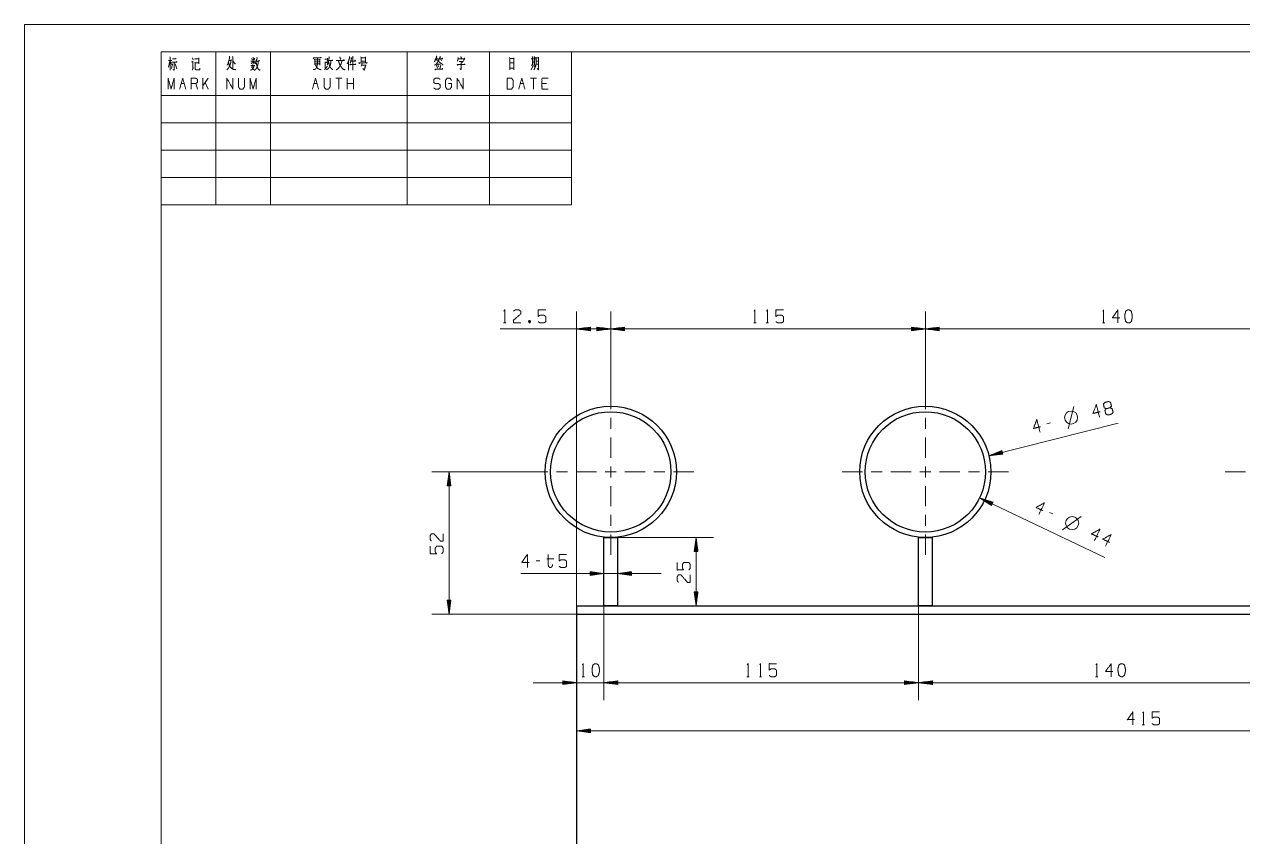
# Model space of a CAD drawing. Header units: millimetres. Extents: x 2210 to 79821, y -19430 to 2344.
# Drawn here: x 12306.7 to 12529.4, y 1641.3 to 1789.8 of the extents above; entities that cross this region are included whole.
import ezdxf

# ---------------------------------------------------------------- set-up
doc = ezdxf.new("R2010")
doc.units = ezdxf.units.MM
doc.layers.add('101', color=7, linetype='Continuous', true_color=0xffffff)

msp = doc.modelspace()

# ---------------------------------------------------------------- linework, layer by layer
msp.add_line((12407.61, 1682.01), (12407.61, 1606.69))
at = {"layer": '101', "color": 133, "linetype": 'Continuous', "lineweight": 18}
for p, q in [((12726.67, 1789.82), (12306.67, 1789.82)), ((12306.67, 1789.82), (12306.67, 1492.82)), ((12331.67, 1784.82), (12406.67, 1784.82)), ((12331.67, 1784.82), (12331.67, 1756.82)), ((12331.67, 1784.82), (12331.67, 1497.82)), ((12721.67, 1784.82), (12331.67, 1784.82)), ((12331.67, 1784.82), (12406.67, 1784.82)), ((12331.67, 1784.82), (12406.67, 1784.82)), ((12341.67, 1784.82), (12341.67, 1756.82)), ((12351.67, 1784.82), (12351.67, 1756.82)), ((12376.67, 1784.82), (12376.67, 1756.82)), ((12391.67, 1784.82), (12391.67, 1756.82)), ((12406.67, 1784.82), (12406.67, 1756.82)), ((12331.67, 1776.82), (12406.67, 1776.82)), ((12331.67, 1771.82), (12406.67, 1771.82)), ((12331.67, 1766.82), (12406.67, 1766.82)), ((12331.67, 1761.82), (12406.67, 1761.82)), ((12331.67, 1756.82), (12406.67, 1756.82))]:
    msp.add_line(p, q, dxfattribs=at)
at = {"layer": '101', "color": 72, "linetype": 'Continuous', "lineweight": 18}
for p, q in [((12337.41, 1783.7), (12337.54, 1783.31)), ((12369.01, 1783.87), (12369.01, 1782.92)), ((12399.9, 1783.95), (12400, 1783.81)), ((12333.24, 1783.12), (12333.02, 1782.01)), ((12333.04, 1783.19), (12333.65, 1783.19)), ((12333.36, 1782.96), (12333.58, 1782.48)), ((12333.78, 1782.61), (12333.55, 1781.74)), ((12334.24, 1782.59), (12334.55, 1781.7)), ((12337.33, 1781.45), (12337.6, 1781.9)), ((12337.81, 1782.9), (12337.9, 1782.79)), ((12344.09, 1783.23), (12344.44, 1783.23)), ((12348.07, 1782.3), (12348.83, 1782.3)), ((12348.36, 1783.02), (12348.1, 1782.61)), ((12348.2, 1783.6), (12348.33, 1783.31)), ((12348.55, 1783), (12348.79, 1782.73)), ((12348.82, 1783.64), (12348.63, 1783.31)), ((12359.77, 1782.59), (12360.65, 1782.59)), ((12359.79, 1783.31), (12360.67, 1783.31)), ((12359.79, 1782.96), (12360.65, 1782.96)), ((12360.68, 1783.45), (12360.68, 1782.38)), ((12361.67, 1782.98), (12361.67, 1781.72)), ((12361.69, 1782.83), (12362.03, 1782.83)), ((12362.07, 1783.64), (12362.04, 1782.71)), ((12365.95, 1783.1), (12365.95, 1781.47)), ((12368.23, 1783.68), (12368.99, 1783.68)), ((12368.23, 1783.1), (12368.99, 1783.1)), ((12368.41, 1782.73), (12368.23, 1782.15)), ((12368.27, 1782.38), (12369.01, 1782.38)), ((12381.98, 1782.34), (12382.16, 1781.84)), ((12382.02, 1782.54), (12382.74, 1782.54)), ((12382.27, 1782.44), (12382.43, 1782.03)), ((12382.8, 1782.38), (12382.59, 1781.72)), ((12382.71, 1783.5), (12382.89, 1783.16)), ((12399.59, 1782.15), (12399.33, 1781.53)), ((12399.53, 1782.77), (12399.93, 1782.77)), ((12399.85, 1782.19), (12399.96, 1781.86)), ((12400.42, 1781.76), (12400.67, 1781.51)), ((12340.27, 1779.97), (12339.3, 1778.6)), ((12339.3, 1778), (12339.3, 1779.97)), ((12364.69, 1779.97), (12363.58, 1779.97)), ((12364.13, 1779.97), (12364.13, 1778)), ((12365.7, 1778), (12365.7, 1779.97)), ((12366.81, 1778), (12366.81, 1779.97)), ((12400.28, 1779.97), (12399.16, 1779.97)), ((12399.72, 1779.97), (12399.72, 1778)), ((12335.34, 1778.99), (12335.89, 1778.99)), ((12338.29, 1778), (12338.01, 1778.99)), ((12340.27, 1778), (12339.71, 1779.18)), ((12359.61, 1778.99), (12360.17, 1778.99)), ((12366.81, 1778.99), (12365.7, 1778.99)), ((12397.32, 1778.99), (12397.88, 1778.99)), ((12402.12, 1778.99), (12401.29, 1778.99)), ((12394.26, 1735.23), (12394.68, 1735.23)), ((12398.93, 1735.68), (12399.09, 1735.26)), ((12439.99, 1735.23), (12440.41, 1735.23)), ((12442.27, 1735.23), (12442.69, 1735.23)), ((12503.74, 1735.23), (12504.16, 1735.23)), ((12497.44, 1715.9), (12498.48, 1719.93)), ((12494.24, 1716.98), (12493.58, 1716.82)), ((12494.69, 1700.32), (12494.08, 1700.6)), ((12496.46, 1697.44), (12499.84, 1699.87)), ((12400.89, 1691.72), (12400.22, 1691.72)), ((12402.16, 1692.09), (12403.48, 1692.09)), ((12408.63, 1670.56), (12409.05, 1670.56)), ((12438.74, 1670.56), (12439.16, 1670.56)), ((12441.02, 1670.56), (12441.44, 1670.56)), ((12502.49, 1670.56), (12502.91, 1670.56)), ((12511.02, 1661.76), (12511.44, 1661.76))]:
    msp.add_line(p, q, dxfattribs=at)
at = {"layer": '101', "color": 22, "linetype": 'Continuous', "lineweight": 18}
for p, q in [((12407.61, 1683.51), (12407.61, 1737.31)), ((12413.86, 1723.18), (12413.86, 1737.31)), ((12413.86, 1723.18), (12413.86, 1737.31)), ((12471.36, 1723.18), (12471.36, 1737.31)), ((12471.36, 1723.18), (12471.36, 1737.31)), ((12413.86, 1734.14), (12393.62, 1734.14)), ((12410.15, 1734.47), (12407.61, 1734.14)), ((12407.61, 1734.14), (12410.15, 1733.8)), ((12410.15, 1734.16), (12407.8, 1734.16)), ((12410.15, 1734.11), (12407.8, 1734.11)), ((12410.15, 1734.22), (12408.19, 1734.22)), ((12410.15, 1734.06), (12408.19, 1734.06)), ((12410.15, 1734.27), (12408.57, 1734.27)), ((12410.15, 1734.01), (12408.57, 1734.01)), ((12410.15, 1734.32), (12408.96, 1734.32)), ((12410.15, 1733.96), (12408.96, 1733.96)), ((12410.15, 1734.37), (12409.34, 1734.37)), ((12410.15, 1733.91), (12409.34, 1733.91)), ((12410.15, 1734.42), (12409.73, 1734.42)), ((12410.15, 1733.86), (12409.73, 1733.86)), ((12410.15, 1734.47), (12410.12, 1734.47)), ((12410.15, 1734.47), (12410.12, 1734.47)), ((12410.15, 1733.81), (12410.12, 1733.81)), ((12410.15, 1733.81), (12410.12, 1733.81)), ((12410.15, 1733.8), (12410.15, 1734.47)), ((12411.32, 1734.47), (12411.35, 1734.47)), ((12411.32, 1734.47), (12411.35, 1734.47)), ((12411.32, 1734.47), (12411.32, 1733.8)), ((12413.86, 1734.14), (12411.32, 1734.47)), ((12411.32, 1734.42), (12411.74, 1734.42)), ((12411.32, 1734.37), (12412.12, 1734.37)), ((12411.32, 1734.32), (12412.51, 1734.32)), ((12411.32, 1734.27), (12412.89, 1734.27)), ((12411.32, 1734.22), (12413.28, 1734.22)), ((12411.32, 1734.16), (12413.67, 1734.16)), ((12411.32, 1733.8), (12413.86, 1734.14)), ((12411.32, 1734.11), (12413.67, 1734.11)), ((12411.32, 1734.06), (12413.28, 1734.06)), ((12411.32, 1734.01), (12412.89, 1734.01)), ((12411.32, 1733.96), (12412.51, 1733.96)), ((12411.32, 1733.91), (12412.12, 1733.91)), ((12411.32, 1733.86), (12411.74, 1733.86)), ((12411.32, 1733.81), (12411.35, 1733.81)), ((12411.32, 1733.81), (12411.35, 1733.81)), ((12416.4, 1734.47), (12413.86, 1734.14)), ((12413.86, 1734.14), (12471.36, 1734.14)), ((12413.86, 1734.14), (12416.4, 1733.8)), ((12416.4, 1734.16), (12414.05, 1734.16)), ((12416.4, 1734.11), (12414.05, 1734.11)), ((12416.4, 1734.22), (12414.44, 1734.22)), ((12416.4, 1734.06), (12414.44, 1734.06)), ((12416.4, 1734.27), (12414.82, 1734.27)), ((12416.4, 1734.01), (12414.82, 1734.01)), ((12416.4, 1734.32), (12415.21, 1734.32)), ((12416.4, 1733.96), (12415.21, 1733.96)), ((12416.4, 1734.37), (12415.59, 1734.37)), ((12416.4, 1733.91), (12415.59, 1733.91)), ((12416.4, 1734.42), (12415.98, 1734.42)), ((12416.4, 1733.86), (12415.98, 1733.86)), ((12416.4, 1734.47), (12416.37, 1734.47)), ((12416.4, 1734.47), (12416.37, 1734.47)), ((12416.4, 1733.81), (12416.37, 1733.81)), ((12416.4, 1733.81), (12416.37, 1733.81)), ((12416.4, 1733.8), (12416.4, 1734.47)), ((12468.82, 1734.47), (12468.85, 1734.47)), ((12468.82, 1734.47), (12468.85, 1734.47)), ((12468.82, 1734.47), (12468.82, 1733.8)), ((12471.36, 1734.14), (12468.82, 1734.47)), ((12468.82, 1734.42), (12469.24, 1734.42)), ((12468.82, 1734.37), (12469.62, 1734.37)), ((12468.82, 1734.32), (12470.01, 1734.32)), ((12468.82, 1734.27), (12470.39, 1734.27)), ((12468.82, 1734.22), (12470.78, 1734.22)), ((12468.82, 1734.16), (12471.17, 1734.16)), ((12468.82, 1733.8), (12471.36, 1734.14)), ((12468.82, 1734.11), (12471.17, 1734.11)), ((12468.82, 1734.06), (12470.78, 1734.06)), ((12468.82, 1734.01), (12470.39, 1734.01)), ((12468.82, 1733.96), (12470.01, 1733.96)), ((12468.82, 1733.91), (12469.62, 1733.91)), ((12468.82, 1733.86), (12469.24, 1733.86)), ((12468.82, 1733.81), (12468.85, 1733.81)), ((12468.82, 1733.81), (12468.85, 1733.81)), ((12473.9, 1734.47), (12471.36, 1734.14)), ((12471.36, 1734.14), (12473.9, 1733.8)), ((12471.36, 1734.14), (12541.36, 1734.14)), ((12473.9, 1734.16), (12471.55, 1734.16)), ((12473.9, 1734.11), (12471.55, 1734.11)), ((12473.9, 1734.22), (12471.94, 1734.22)), ((12473.9, 1734.06), (12471.94, 1734.06)), ((12473.9, 1734.27), (12472.32, 1734.27)), ((12473.9, 1734.01), (12472.32, 1734.01)), ((12473.9, 1734.32), (12472.71, 1734.32)), ((12473.9, 1733.96), (12472.71, 1733.96)), ((12473.9, 1734.37), (12473.09, 1734.37)), ((12473.9, 1733.91), (12473.09, 1733.91)), ((12473.9, 1734.42), (12473.48, 1734.42)), ((12473.9, 1733.86), (12473.48, 1733.86)), ((12473.9, 1734.47), (12473.87, 1734.47)), ((12473.9, 1734.47), (12473.87, 1734.47)), ((12473.9, 1733.81), (12473.87, 1733.81)), ((12473.9, 1733.81), (12473.87, 1733.81)), ((12473.9, 1733.8), (12473.9, 1734.47)), ((12482.99, 1710.95), (12506.62, 1716.93)), ((12485.37, 1711.9), (12482.99, 1710.95)), ((12482.99, 1710.95), (12485.54, 1711.25)), ((12485.45, 1711.6), (12483.17, 1711.02)), ((12485.46, 1711.55), (12483.18, 1710.97)), ((12485.44, 1711.65), (12483.53, 1711.17)), ((12485.47, 1711.5), (12483.57, 1711.02)), ((12485.42, 1711.7), (12483.9, 1711.31)), ((12485.49, 1711.45), (12483.96, 1711.06)), ((12485.41, 1711.75), (12484.26, 1711.46)), ((12485.5, 1711.4), (12484.34, 1711.11)), ((12485.4, 1711.8), (12484.62, 1711.6)), ((12485.51, 1711.35), (12484.73, 1711.16)), ((12485.39, 1711.85), (12484.98, 1711.74)), ((12485.52, 1711.3), (12485.12, 1711.2)), ((12485.37, 1711.89), (12485.34, 1711.89)), ((12485.37, 1711.89), (12485.34, 1711.89)), ((12485.54, 1711.25), (12485.37, 1711.9)), ((12485.54, 1711.25), (12485.5, 1711.25)), ((12485.54, 1711.25), (12485.5, 1711.25)), ((12398.68, 1708.01), (12381.13, 1708.01)), ((12384.3, 1708.01), (12383.97, 1705.47)), ((12384.3, 1682.01), (12384.3, 1708.01)), ((12384.64, 1705.47), (12384.3, 1708.01)), ((12384.02, 1705.47), (12384.02, 1705.88)), ((12384.07, 1705.47), (12384.07, 1706.27)), ((12384.12, 1705.47), (12384.12, 1706.66)), ((12384.18, 1705.47), (12384.18, 1707.04)), ((12384.23, 1705.47), (12384.23, 1707.43)), ((12384.28, 1705.47), (12384.28, 1707.81)), ((12384.33, 1705.47), (12384.33, 1707.81)), ((12384.38, 1705.47), (12384.38, 1707.43)), ((12384.43, 1705.47), (12384.43, 1707.04)), ((12384.48, 1705.47), (12384.48, 1706.66)), ((12384.53, 1705.47), (12384.53, 1706.27)), ((12384.58, 1705.47), (12384.58, 1705.88)), ((12383.97, 1705.47), (12383.97, 1705.5)), ((12383.97, 1705.47), (12383.97, 1705.5)), ((12383.97, 1705.47), (12384.64, 1705.47)), ((12384.63, 1705.47), (12384.63, 1705.5)), ((12384.63, 1705.47), (12384.63, 1705.5)), ((12483.73, 1702.49), (12481.29, 1703.28)), ((12481.29, 1703.28), (12483.44, 1701.88)), ((12481.29, 1703.28), (12504.19, 1692.37)), ((12483.57, 1702.16), (12481.45, 1703.17)), ((12483.59, 1702.21), (12481.47, 1703.22)), ((12483.55, 1702.12), (12481.78, 1702.96)), ((12483.62, 1702.25), (12481.84, 1703.1)), ((12483.53, 1702.07), (12482.11, 1702.75)), ((12483.64, 1702.3), (12482.22, 1702.98)), ((12483.51, 1702.02), (12482.43, 1702.54)), ((12483.66, 1702.35), (12482.59, 1702.86)), ((12483.48, 1701.98), (12482.76, 1702.32)), ((12483.68, 1702.39), (12482.96, 1702.74)), ((12483.46, 1701.93), (12483.09, 1702.11)), ((12483.7, 1702.44), (12483.33, 1702.62)), ((12483.44, 1701.89), (12483.41, 1701.9)), ((12483.44, 1701.89), (12483.41, 1701.9)), ((12483.44, 1701.88), (12483.73, 1702.49)), ((12483.72, 1702.48), (12483.7, 1702.5)), ((12483.72, 1702.48), (12483.7, 1702.5)), ((12415.11, 1696.01), (12432.64, 1696.01)), ((12429.47, 1696.01), (12429.13, 1693.47)), ((12429.29, 1693.47), (12429.29, 1694.66)), ((12429.34, 1693.47), (12429.34, 1695.04)), ((12429.39, 1693.47), (12429.39, 1695.43)), ((12429.44, 1693.47), (12429.44, 1695.81)), ((12429.8, 1693.47), (12429.47, 1696.01)), ((12429.47, 1696.01), (12429.47, 1683.51)), ((12429.49, 1693.47), (12429.49, 1695.81)), ((12429.54, 1693.47), (12429.54, 1695.43)), ((12429.59, 1693.47), (12429.59, 1695.04)), ((12429.64, 1693.47), (12429.64, 1694.66)), ((12429.13, 1693.47), (12429.8, 1693.47)), ((12429.14, 1693.47), (12429.14, 1693.5)), ((12429.14, 1693.47), (12429.14, 1693.5)), ((12429.19, 1693.47), (12429.19, 1693.88)), ((12429.24, 1693.47), (12429.24, 1694.27)), ((12429.7, 1693.47), (12429.7, 1694.27)), ((12429.75, 1693.47), (12429.75, 1693.88)), ((12429.8, 1693.47), (12429.8, 1693.5)), ((12429.8, 1693.47), (12429.8, 1693.5)), ((12423.05, 1689.43), (12397.43, 1689.43)), ((12410.07, 1689.76), (12410.1, 1689.76)), ((12410.07, 1689.76), (12410.1, 1689.76)), ((12410.07, 1689.76), (12410.07, 1689.09)), ((12412.61, 1689.43), (12410.07, 1689.76)), ((12410.07, 1689.71), (12410.49, 1689.71)), ((12410.07, 1689.66), (12410.87, 1689.66)), ((12410.07, 1689.61), (12411.26, 1689.61)), ((12410.07, 1689.55), (12411.64, 1689.55)), ((12410.07, 1689.5), (12412.03, 1689.5)), ((12410.07, 1689.45), (12412.42, 1689.45)), ((12410.07, 1689.09), (12412.61, 1689.43)), ((12410.07, 1689.4), (12412.42, 1689.4)), ((12410.07, 1689.35), (12412.03, 1689.35)), ((12410.07, 1689.3), (12411.64, 1689.3)), ((12410.07, 1689.25), (12411.26, 1689.25)), ((12410.07, 1689.2), (12410.87, 1689.2)), ((12410.07, 1689.15), (12410.49, 1689.15)), ((12410.07, 1689.1), (12410.1, 1689.1)), ((12410.07, 1689.1), (12410.1, 1689.1)), ((12417.65, 1689.76), (12415.11, 1689.43)), ((12415.11, 1689.43), (12417.65, 1689.09)), ((12417.65, 1689.45), (12415.3, 1689.45)), ((12417.65, 1689.4), (12415.3, 1689.4)), ((12417.65, 1689.5), (12415.69, 1689.5)), ((12417.65, 1689.35), (12415.69, 1689.35)), ((12417.65, 1689.55), (12416.07, 1689.55)), ((12417.65, 1689.3), (12416.07, 1689.3)), ((12417.65, 1689.61), (12416.46, 1689.61)), ((12417.65, 1689.25), (12416.46, 1689.25)), ((12417.65, 1689.66), (12416.84, 1689.66)), ((12417.65, 1689.2), (12416.84, 1689.2)), ((12417.65, 1689.71), (12417.23, 1689.71)), ((12417.65, 1689.15), (12417.23, 1689.15)), ((12417.65, 1689.76), (12417.62, 1689.76)), ((12417.65, 1689.76), (12417.62, 1689.76)), ((12417.65, 1689.1), (12417.62, 1689.1)), ((12417.65, 1689.1), (12417.62, 1689.1)), ((12417.65, 1689.09), (12417.65, 1689.76)), ((12429.8, 1686.05), (12429.13, 1686.05)), ((12429.13, 1686.05), (12429.47, 1683.51)), ((12429.14, 1686.05), (12429.14, 1686.02)), ((12429.14, 1686.05), (12429.14, 1686.02)), ((12429.19, 1686.05), (12429.19, 1685.63)), ((12429.24, 1686.05), (12429.24, 1685.24)), ((12429.29, 1686.05), (12429.29, 1684.86)), ((12429.34, 1686.05), (12429.34, 1684.47)), ((12429.39, 1686.05), (12429.39, 1684.09)), ((12429.44, 1686.05), (12429.44, 1683.7)), ((12429.47, 1683.51), (12429.8, 1686.05)), ((12429.49, 1686.05), (12429.49, 1683.7)), ((12429.54, 1686.05), (12429.54, 1684.09)), ((12429.59, 1686.05), (12429.59, 1684.47)), ((12429.64, 1686.05), (12429.64, 1684.86)), ((12429.7, 1686.05), (12429.7, 1685.24)), ((12429.75, 1686.05), (12429.75, 1685.63)), ((12429.8, 1686.05), (12429.8, 1686.02)), ((12429.8, 1686.05), (12429.8, 1686.02)), ((12383.97, 1684.55), (12384.3, 1682.01)), ((12384.64, 1684.55), (12383.97, 1684.55)), ((12383.97, 1684.55), (12383.97, 1684.52)), ((12383.97, 1684.55), (12383.97, 1684.52)), ((12384.02, 1684.55), (12384.02, 1684.13)), ((12384.07, 1684.55), (12384.07, 1683.74)), ((12384.12, 1684.55), (12384.12, 1683.36)), ((12384.18, 1684.55), (12384.18, 1682.97)), ((12384.23, 1684.55), (12384.23, 1682.59)), ((12384.28, 1684.55), (12384.28, 1682.2)), ((12384.3, 1682.01), (12384.64, 1684.55)), ((12384.33, 1684.55), (12384.33, 1682.2)), ((12384.38, 1684.55), (12384.38, 1682.59)), ((12384.43, 1684.55), (12384.43, 1682.97)), ((12384.48, 1684.55), (12384.48, 1683.36)), ((12384.53, 1684.55), (12384.53, 1683.74)), ((12384.58, 1684.55), (12384.58, 1684.13)), ((12384.63, 1684.55), (12384.63, 1684.52)), ((12384.63, 1684.55), (12384.63, 1684.52)), ((12412.61, 1683.51), (12412.61, 1666.29)), ((12412.61, 1683.51), (12412.61, 1666.29)), ((12415.11, 1683.51), (12432.64, 1683.51)), ((12470.11, 1683.51), (12470.11, 1666.29)), ((12470.11, 1683.51), (12470.11, 1666.29)), ((12407.61, 1682.01), (12381.13, 1682.01)), ((12407.61, 1682.01), (12407.61, 1666.29)), ((12407.61, 1682.01), (12407.61, 1657.49)), ((12399.67, 1669.47), (12420.55, 1669.47)), ((12405.07, 1669.8), (12405.1, 1669.8)), ((12405.07, 1669.8), (12405.07, 1669.13)), ((12407.61, 1669.47), (12405.07, 1669.8)), ((12405.07, 1669.8), (12405.1, 1669.8)), ((12405.07, 1669.75), (12405.49, 1669.75)), ((12405.07, 1669.7), (12405.87, 1669.7)), ((12405.07, 1669.65), (12406.26, 1669.65)), ((12405.07, 1669.6), (12406.64, 1669.6)), ((12405.07, 1669.54), (12407.03, 1669.54)), ((12405.07, 1669.49), (12407.42, 1669.49)), ((12405.07, 1669.13), (12407.61, 1669.47)), ((12405.07, 1669.44), (12407.42, 1669.44)), ((12405.07, 1669.39), (12407.03, 1669.39)), ((12405.07, 1669.34), (12406.64, 1669.34)), ((12405.07, 1669.29), (12406.26, 1669.29)), ((12405.07, 1669.24), (12405.87, 1669.24)), ((12405.07, 1669.19), (12405.49, 1669.19)), ((12405.07, 1669.14), (12405.1, 1669.14)), ((12405.07, 1669.14), (12405.1, 1669.14)), ((12415.15, 1669.8), (12412.61, 1669.47)), ((12415.15, 1669.8), (12412.61, 1669.47)), ((12412.61, 1669.47), (12415.15, 1669.13)), ((12470.11, 1669.47), (12412.61, 1669.47)), ((12412.61, 1669.47), (12415.15, 1669.13)), ((12415.15, 1669.49), (12412.8, 1669.49)), ((12415.15, 1669.49), (12412.8, 1669.49)), ((12415.15, 1669.44), (12412.8, 1669.44)), ((12415.15, 1669.44), (12412.8, 1669.44)), ((12415.15, 1669.54), (12413.19, 1669.54)), ((12415.15, 1669.54), (12413.19, 1669.54)), ((12415.15, 1669.39), (12413.19, 1669.39)), ((12415.15, 1669.39), (12413.19, 1669.39)), ((12415.15, 1669.6), (12413.57, 1669.6)), ((12415.15, 1669.6), (12413.57, 1669.6)), ((12415.15, 1669.34), (12413.57, 1669.34)), ((12415.15, 1669.34), (12413.57, 1669.34)), ((12415.15, 1669.65), (12413.96, 1669.65)), ((12415.15, 1669.65), (12413.96, 1669.65)), ((12415.15, 1669.29), (12413.96, 1669.29)), ((12415.15, 1669.29), (12413.96, 1669.29)), ((12415.15, 1669.7), (12414.34, 1669.7)), ((12415.15, 1669.7), (12414.34, 1669.7)), ((12415.15, 1669.24), (12414.34, 1669.24)), ((12415.15, 1669.24), (12414.34, 1669.24)), ((12415.15, 1669.75), (12414.73, 1669.75)), ((12415.15, 1669.75), (12414.73, 1669.75)), ((12415.15, 1669.19), (12414.73, 1669.19)), ((12415.15, 1669.19), (12414.73, 1669.19)), ((12415.15, 1669.8), (12415.12, 1669.8)), ((12415.15, 1669.8), (12415.12, 1669.8)), ((12415.15, 1669.8), (12415.12, 1669.8)), ((12415.15, 1669.8), (12415.12, 1669.8)), ((12415.15, 1669.14), (12415.12, 1669.14)), ((12415.15, 1669.14), (12415.12, 1669.14)), ((12415.15, 1669.14), (12415.12, 1669.14)), ((12415.15, 1669.14), (12415.12, 1669.14)), ((12415.15, 1669.13), (12415.15, 1669.8)), ((12415.15, 1669.13), (12415.15, 1669.8)), ((12467.57, 1669.8), (12467.6, 1669.8)), ((12467.57, 1669.8), (12467.6, 1669.8)), ((12467.57, 1669.8), (12467.57, 1669.13)), ((12470.11, 1669.47), (12467.57, 1669.8)), ((12467.57, 1669.75), (12467.99, 1669.75)), ((12467.57, 1669.7), (12468.37, 1669.7)), ((12467.57, 1669.65), (12468.76, 1669.65)), ((12467.57, 1669.6), (12469.14, 1669.6)), ((12467.57, 1669.54), (12469.53, 1669.54)), ((12467.57, 1669.49), (12469.92, 1669.49)), ((12467.57, 1669.13), (12470.11, 1669.47)), ((12467.57, 1669.44), (12469.92, 1669.44)), ((12467.57, 1669.39), (12469.53, 1669.39)), ((12467.57, 1669.34), (12469.14, 1669.34)), ((12467.57, 1669.29), (12468.76, 1669.29)), ((12467.57, 1669.24), (12468.37, 1669.24)), ((12467.57, 1669.19), (12467.99, 1669.19)), ((12467.57, 1669.14), (12467.6, 1669.14)), ((12467.57, 1669.14), (12467.6, 1669.14)), ((12472.65, 1669.8), (12470.11, 1669.47)), ((12470.11, 1669.47), (12472.65, 1669.13)), ((12540.11, 1669.47), (12470.11, 1669.47)), ((12472.65, 1669.49), (12470.3, 1669.49)), ((12472.65, 1669.44), (12470.3, 1669.44)), ((12472.65, 1669.54), (12470.69, 1669.54)), ((12472.65, 1669.39), (12470.69, 1669.39)), ((12472.65, 1669.6), (12471.07, 1669.6)), ((12472.65, 1669.34), (12471.07, 1669.34)), ((12472.65, 1669.65), (12471.46, 1669.65)), ((12472.65, 1669.29), (12471.46, 1669.29)), ((12472.65, 1669.7), (12471.84, 1669.7)), ((12472.65, 1669.24), (12471.84, 1669.24)), ((12472.65, 1669.75), (12472.23, 1669.75)), ((12472.65, 1669.19), (12472.23, 1669.19)), ((12472.65, 1669.8), (12472.62, 1669.8)), ((12472.65, 1669.8), (12472.62, 1669.8)), ((12472.65, 1669.14), (12472.62, 1669.14)), ((12472.65, 1669.14), (12472.62, 1669.14)), ((12472.65, 1669.13), (12472.65, 1669.8)), ((12410.15, 1661), (12407.61, 1660.67)), ((12407.61, 1660.67), (12410.15, 1660.33)), ((12407.61, 1660.67), (12615.11, 1660.67)), ((12410.15, 1660.69), (12407.8, 1660.69)), ((12410.15, 1660.64), (12407.8, 1660.64)), ((12410.15, 1660.74), (12408.19, 1660.74)), ((12410.15, 1660.59), (12408.19, 1660.59)), ((12410.15, 1660.79), (12408.57, 1660.79)), ((12410.15, 1660.54), (12408.57, 1660.54)), ((12410.15, 1660.84), (12408.96, 1660.84)), ((12410.15, 1660.49), (12408.96, 1660.49)), ((12410.15, 1660.9), (12409.34, 1660.9)), ((12410.15, 1660.44), (12409.34, 1660.44)), ((12410.15, 1660.95), (12409.73, 1660.95)), ((12410.15, 1660.39), (12409.73, 1660.39)), ((12410.15, 1661), (12410.12, 1661)), ((12410.15, 1661), (12410.12, 1661)), ((12410.15, 1660.34), (12410.12, 1660.34)), ((12410.15, 1660.34), (12410.12, 1660.34)), ((12410.15, 1660.33), (12410.15, 1661))]:
    msp.add_line(p, q, dxfattribs=at)
at = {"layer": '101', "color": 151, "linetype": 'Continuous', "lineweight": 18}
for p, q in [((12413.86, 1719.48), (12413.86, 1723.18)), ((12471.36, 1719.48), (12471.36, 1723.18)), ((12413.86, 1715.89), (12413.86, 1717.89)), ((12471.36, 1715.89), (12471.36, 1717.89)), ((12413.86, 1710.6), (12413.86, 1714.3)), ((12471.36, 1710.6), (12471.36, 1714.3)), ((12402.38, 1708.01), (12398.68, 1708.01)), ((12405.98, 1708.01), (12403.97, 1708.01)), ((12411.27, 1708.01), (12407.57, 1708.01)), ((12412.86, 1708.01), (12414.86, 1708.01)), ((12413.86, 1707), (12413.86, 1709.01)), ((12416.45, 1708.01), (12420.15, 1708.01)), ((12421.74, 1708.01), (12423.74, 1708.01)), ((12425.33, 1708.01), (12429.03, 1708.01)), ((12459.88, 1708.01), (12456.18, 1708.01)), ((12463.48, 1708.01), (12461.47, 1708.01)), ((12468.77, 1708.01), (12465.07, 1708.01)), ((12470.36, 1708.01), (12472.36, 1708.01)), ((12471.36, 1707), (12471.36, 1709.01)), ((12473.95, 1708.01), (12477.65, 1708.01)), ((12479.24, 1708.01), (12481.24, 1708.01)), ((12482.83, 1708.01), (12486.53, 1708.01)), ((12529.88, 1708.01), (12526.18, 1708.01)), ((12413.86, 1705.42), (12413.86, 1701.72)), ((12471.36, 1705.42), (12471.36, 1701.72)), ((12413.86, 1700.13), (12413.86, 1698.12)), ((12471.36, 1700.13), (12471.36, 1698.12)), ((12413.86, 1696.53), (12413.86, 1692.83)), ((12471.36, 1696.53), (12471.36, 1692.83))]:
    msp.add_line(p, q, dxfattribs=at)
at = {"layer": '101', "color": 163, "linetype": 'Continuous', "lineweight": 25}
for p, q in [((12412.61, 1696.01), (12415.11, 1696.01)), ((12412.61, 1683.51), (12412.61, 1696.01)), ((12415.11, 1696.01), (12415.11, 1683.51)), ((12470.11, 1696.01), (12472.61, 1696.01)), ((12470.11, 1683.51), (12470.11, 1696.01)), ((12472.61, 1696.01), (12472.61, 1683.51)), ((12407.61, 1683.51), (12615.11, 1683.51)), ((12407.61, 1683.51), (12407.61, 1682.01)), ((12415.11, 1683.51), (12412.61, 1683.51)), ((12472.61, 1683.51), (12470.11, 1683.51)), ((12407.61, 1682.01), (12615.11, 1682.01))]:
    msp.add_line(p, q, dxfattribs=at)
for centre, radius in [((12413.86, 1708.01), 12), ((12471.36, 1708.01), 12), ((12413.86, 1708.01), 11), ((12471.36, 1708.01), 11)]:
    msp.add_circle(centre, radius, dxfattribs=at)
at = {"layer": '101', "color": 72, "linetype": 'Continuous', "lineweight": 18}
for centre in [(12498, 1717.93), (12498.19, 1698.65)]:
    msp.add_circle(centre, 1.2, dxfattribs=at)
for points, knots in [([(12333.24, 1783.89), (12333.35, 1783.77), (12333.35, 1781.43)], [0, 0, 0.064393, 1, 1]), ([(12337.95, 1783.52), (12337.88, 1783.45), (12337.82, 1783.52), (12338.55, 1783.52), (12338.55, 1783.7), (12338.55, 1782.61), (12338.55, 1782.79), (12337.9, 1782.79), (12337.9, 1781.65), (12337.91, 1781.57), (12338.03, 1781.53), (12338.72, 1781.53), (12338.72, 1781.84)], [0, 0, 0.017819, 0.033666, 0.169515, 0.204099, 0.407776, 0.442364, 0.564628, 0.775991, 0.791603, 0.814658, 0.942357, 1, 1]), ([(12344.13, 1783.95), (12344.21, 1783.77), (12344.13, 1783.5), (12344.1, 1783.35), (12344.05, 1783.16), (12343.99, 1782.96), (12343.93, 1782.77), (12343.89, 1782.61), (12343.81, 1782.48), (12343.72, 1782.34)], [0, 0, 0.116545, 0.278927, 0.365002, 0.478708, 0.603961, 0.717668, 0.817418, 0.901357, 1, 1]), ([(12344.72, 1783.93), (12344.78, 1783.79), (12344.78, 1781.7)], [0, 0, 0.06955, 1, 1]), ([(12348.41, 1783.77), (12348.54, 1783.7), (12348.48, 1783.74), (12348.48, 1782.59), (12348.48, 1783.12), (12348.07, 1783.12), (12348.89, 1783.12)], [0, 0, 0.046318, 0.069123, 0.437816, 0.608997, 0.739331, 1, 1]), ([(12349.14, 1783.79), (12349.27, 1783.64), (12349.23, 1783.68), (12348.89, 1782.63)], [0, 0, 0.143537, 0.187773, 1, 1]), ([(12359.58, 1783.68), (12359.55, 1783.58), (12359.47, 1783.7), (12360.94, 1783.7), (12360.87, 1783.81), (12360.81, 1783.7)], [0, 0, 0.054227, 0.130909, 0.87613, 0.940043, 1, 1]), ([(12360.24, 1783.7), (12360.24, 1782.54), (12360.2, 1782.4), (12360.18, 1782.23), (12360.12, 1782.03), (12360.05, 1781.86), (12359.96, 1781.74), (12359.83, 1781.63), (12359.7, 1781.57), (12359.49, 1781.55)], [0, 0, 0.455623, 0.515134, 0.580482, 0.665033, 0.736192, 0.79598, 0.861823, 0.919058, 1, 1]), ([(12362.35, 1783.87), (12362.39, 1783.79), (12362.3, 1783.23), (12362.19, 1782.81), (12362.14, 1782.67), (12362.03, 1782.44)], [0, 0, 0.062603, 0.440485, 0.727862, 0.828992, 1, 1]), ([(12364.31, 1783.89), (12364.48, 1783.48), (12364.5, 1783.58), (12364.43, 1783.37)], [0, 0, 0.581176, 0.716263, 1, 1]), ([(12366.11, 1783.95), (12366.14, 1783.81), (12365.93, 1783.16), (12365.86, 1782.92), (12365.77, 1782.77), (12365.67, 1782.59)], [0, 0, 0.101083, 0.561706, 0.738774, 0.854629, 1, 1]), ([(12366.42, 1783.74), (12366.52, 1783.52), (12366.46, 1783.6), (12366.25, 1782.73)], [0, 0, 0.200658, 0.282145, 1, 1]), ([(12366.68, 1783.95), (12366.8, 1783.81), (12366.74, 1783.87), (12366.74, 1781.47)], [0, 0, 0.069697, 0.101625, 1, 1]), ([(12368.17, 1783.89), (12368.24, 1783.81), (12368.24, 1782.96)], [0, 0, 0.115189, 1, 1]), ([(12382.61, 1783.97), (12382.73, 1783.85), (12382.68, 1783.87), (12382.39, 1783.21), (12382.26, 1782.96), (12382.11, 1782.77), (12381.95, 1782.54), (12381.63, 1782.34)], [0, 0, 0.080396, 0.103261, 0.444362, 0.576789, 0.688375, 0.819716, 1, 1]), ([(12381.97, 1783.99), (12382.07, 1783.85), (12382.04, 1783.89), (12381.64, 1782.98), (12381.88, 1783.52), (12382.39, 1783.52), (12381.98, 1783.52), (12382.13, 1783.16)], [0, 0, 0.057042, 0.07334, 0.392466, 0.581127, 0.745774, 0.87749, 1, 1]), ([(12385.92, 1783.74), (12386.03, 1783.52), (12386, 1783.6), (12385.83, 1783.1)], [0, 0, 0.294025, 0.394866, 1, 1]), ([(12386.44, 1783.93), (12386.56, 1783.64), (12386.6, 1783.68), (12386.56, 1783.58)], [0, 0, 0.644011, 0.768354, 1, 1]), ([(12395.35, 1783.77), (12395.42, 1783.6), (12395.42, 1781.51), (12395.42, 1781.84), (12396.12, 1781.84), (12396.12, 1781.53), (12396.12, 1783.7), (12396.12, 1783.58), (12395.43, 1783.58), (12395.43, 1782.77), (12396.14, 1782.77)], [0, 0, 0.022322, 0.280074, 0.320905, 0.407511, 0.44579, 0.713751, 0.729062, 0.813864, 0.913394, 1, 1]), ([(12399.53, 1783.95), (12399.65, 1783.81), (12399.57, 1783.89), (12399.57, 1782.38), (12399.3, 1782.38), (12400.15, 1782.38), (12399.93, 1782.38), (12399.93, 1783.89), (12399.93, 1783.5), (12399.31, 1783.5), (12400.1, 1783.5), (12399.93, 1783.5), (12399.93, 1783.08), (12399.55, 1783.08)], [0, 0, 0.025061, 0.039924, 0.243199, 0.280605, 0.39479, 0.42432, 0.627595, 0.680502, 0.763188, 0.869498, 0.893122, 0.948813, 1, 1]), ([(12400.16, 1783.85), (12400.2, 1783.7), (12400.2, 1782.52), (12400.15, 1782.25), (12400.01, 1781.94), (12399.93, 1781.7), (12399.81, 1781.51)], [0, 0, 0.062372, 0.548434, 0.661879, 0.800828, 0.909362, 1, 1]), ([(12400.2, 1783.68), (12400.67, 1783.68), (12400.67, 1783.81), (12400.67, 1781.45), (12400.67, 1783.1), (12400.23, 1783.1), (12400.64, 1783.1), (12400.64, 1782.52), (12400.23, 1782.52)], [0, 0, 0.072646, 0.091913, 0.457973, 0.714856, 0.782961, 0.846526, 0.936435, 1, 1]), ([(12333.59, 1782.9), (12334.55, 1782.9), (12334.49, 1783.06), (12334.41, 1782.92)], [0, 0, 0.737857, 0.874089, 1, 1]), ([(12333.77, 1783.52), (12334.4, 1783.52), (12334.36, 1783.64), (12334.31, 1783.56)], [0, 0, 0.736257, 0.890366, 1, 1]), ([(12334.03, 1782.9), (12334.03, 1781.47), (12333.87, 1781.55)], [0, 0, 0.887515, 1, 1]), ([(12337.22, 1782.96), (12337.47, 1782.96), (12337.47, 1783.08), (12337.47, 1781.63)], [0, 0, 0.136549, 0.204721, 1, 1]), ([(12344.47, 1783.37), (12344.38, 1782.77), (12344.32, 1782.59), (12344.3, 1782.44), (12344.21, 1782.3), (12344.13, 1782.13), (12344.09, 1782.01), (12343.99, 1781.84), (12343.9, 1781.72), (12343.71, 1781.53)], [0, 0, 0.296659, 0.392137, 0.46442, 0.547267, 0.635799, 0.700206, 0.795426, 0.869797, 1, 1]), ([(12343.99, 1782.83), (12344.05, 1782.69), (12344.09, 1782.52), (12344.12, 1782.38), (12344.27, 1782.09), (12344.34, 1782.01), (12344.54, 1781.8), (12344.66, 1781.7), (12344.81, 1781.61), (12345.01, 1781.55), (12345.2, 1781.55), (12345.35, 1781.53)], [0, 0, 0.075191, 0.157626, 0.228751, 0.384956, 0.438117, 0.578248, 0.65344, 0.734339, 0.837348, 0.928887, 1, 1]), ([(12344.75, 1783.21), (12345.23, 1782.54), (12345.23, 1782.73)], [0, 0, 0.814818, 1, 1]), ([(12348.68, 1782.23), (12348.57, 1781.98), (12348.49, 1781.8), (12348.36, 1781.61), (12348.23, 1781.51), (12348.01, 1781.47)], [0, 0, 0.251055, 0.434029, 0.64262, 0.795766, 1, 1]), ([(12348.44, 1782.5), (12348.26, 1781.92), (12348.7, 1781.45)], [0, 0, 0.483237, 1, 1]), ([(12349.4, 1783.02), (12349.4, 1782.77), (12349.37, 1782.5), (12349.3, 1782.21), (12349.18, 1781.92), (12349.05, 1781.72), (12348.9, 1781.53), (12348.7, 1781.41)], [0, 0, 0.134106, 0.280228, 0.441583, 0.610314, 0.742762, 0.870657, 1, 1]), ([(12349.05, 1782.83), (12349.09, 1782.63), (12349.14, 1782.38), (12349.23, 1782.09), (12349.34, 1781.8), (12349.47, 1781.57), (12349.67, 1781.43), (12349.71, 1781.57)], [0, 0, 0.122124, 0.267694, 0.442444, 0.622807, 0.774615, 0.912625, 1, 1]), ([(12349.11, 1783.1), (12349.61, 1783.1), (12349.58, 1783.27), (12349.52, 1783.16)], [0, 0, 0.634119, 0.848445, 1, 1]), ([(12359.69, 1783.45), (12359.77, 1783.31), (12359.77, 1782.4)], [0, 0, 0.156848, 1, 1]), ([(12359.89, 1782.42), (12359.96, 1782.25), (12360.05, 1782.11), (12360.15, 1781.98), (12360.23, 1781.86), (12360.3, 1781.76), (12360.43, 1781.7), (12360.58, 1781.61), (12360.74, 1781.57), (12360.93, 1781.53)], [0, 0, 0.124249, 0.240531, 0.35103, 0.449957, 0.536949, 0.636896, 0.752292, 0.866372, 1, 1]), ([(12361.7, 1781.72), (12361.62, 1781.53), (12361.56, 1781.55), (12362.08, 1782.19)], [0, 0, 0.187521, 0.244051, 1, 1]), ([(12361.73, 1783.48), (12361.66, 1783.39), (12361.6, 1783.48), (12362.04, 1783.48)], [0, 0, 0.169755, 0.325542, 1, 1]), ([(12362.71, 1783.19), (12362.7, 1782.98), (12362.67, 1782.77), (12362.64, 1782.54), (12362.58, 1782.34), (12362.51, 1782.15), (12362.42, 1782.01), (12362.32, 1781.84), (12362.22, 1781.74), (12362.08, 1781.63), (12361.88, 1781.53)], [0, 0, 0.105429, 0.211651, 0.328282, 0.437572, 0.539265, 0.625346, 0.724284, 0.79827, 0.883378, 1, 1]), ([(12362.29, 1783), (12362.32, 1782.81), (12362.36, 1782.63), (12362.39, 1782.42), (12362.48, 1782.25), (12362.55, 1782.11), (12362.63, 1781.94), (12362.73, 1781.8), (12362.88, 1781.65), (12363.07, 1781.55)], [0, 0, 0.109654, 0.220947, 0.342501, 0.451483, 0.545868, 0.651144, 0.754315, 0.874064, 1, 1]), ([(12362.35, 1783.21), (12363.05, 1783.21), (12362.96, 1783.31), (12362.85, 1783.19)], [0, 0, 0.696293, 0.830826, 1, 1]), ([(12363.81, 1783.27), (12363.72, 1783.16), (12363.68, 1783.21), (12365.16, 1783.21), (12365.06, 1783.37), (12364.95, 1783.23)], [0, 0, 0.066333, 0.095822, 0.818123, 0.913284, 1, 1]), ([(12364.72, 1783.23), (12364.65, 1782.83), (12364.5, 1782.42), (12364.24, 1781.98), (12364, 1781.7), (12363.66, 1781.51)], [0, 0, 0.190069, 0.398701, 0.640199, 0.817216, 1, 1]), ([(12364.09, 1783.12), (12364.16, 1782.9), (12364.34, 1782.4), (12364.62, 1782.01), (12364.92, 1781.65), (12365.2, 1781.53), (12365.26, 1781.61), (12365.16, 1781.45)], [0, 0, 0.103286, 0.330833, 0.538837, 0.740597, 0.872112, 0.915905, 1, 1]), ([(12366.25, 1782.48), (12366.23, 1782.34), (12366.15, 1782.48), (12367.25, 1782.48), (12367.18, 1782.61), (12367.15, 1782.5)], [0, 0, 0.08907, 0.186879, 0.848313, 0.935185, 1, 1]), ([(12366.36, 1783.12), (12367.18, 1783.12), (12367.12, 1783.27), (12367.04, 1783.12)], [0, 0, 0.720068, 0.857376, 1, 1]), ([(12367.95, 1782.73), (12367.91, 1782.67), (12367.82, 1782.77), (12369.36, 1782.77), (12369.27, 1782.83), (12369.17, 1782.73)], [0, 0, 0.038001, 0.105809, 0.873511, 0.927246, 1, 1]), ([(12369.08, 1782.44), (12368.8, 1781.47), (12368.52, 1781.76)], [0, 0, 0.71586, 1, 1]), ([(12381.91, 1781.63), (12381.79, 1781.53), (12381.75, 1781.63), (12383.14, 1781.63), (12383.06, 1781.76), (12382.96, 1781.61)], [0, 0, 0.078897, 0.135659, 0.837617, 0.910404, 1, 1]), ([(12382.33, 1783.08), (12382.52, 1782.92), (12382.71, 1782.79), (12382.86, 1782.69), (12383.06, 1782.52), (12383.25, 1782.5), (12383.09, 1782.42)], [0, 0, 0.194845, 0.370351, 0.508814, 0.712321, 0.860156, 1, 1]), ([(12382.57, 1783.52), (12383.15, 1783.52), (12383.08, 1783.66), (12383, 1783.56)], [0, 0, 0.669422, 0.855054, 1, 1]), ([(12386, 1782.5), (12385.89, 1782.34), (12385.8, 1782.48), (12387.25, 1782.48), (12387.12, 1782.59), (12387.04, 1782.5)], [0, 0, 0.096613, 0.17732, 0.867547, 0.947356, 1, 1]), ([(12385.99, 1783.5), (12387.1, 1783.5), (12387.17, 1783.66), (12386.95, 1783.19)], [0, 0, 0.611939, 0.711554, 1, 1]), ([(12386.15, 1783.02), (12386.82, 1783.02), (12386.88, 1783.08), (12386.55, 1782.71), (12386.44, 1782.79), (12386.52, 1782.71), (12386.52, 1781.55), (12386.3, 1781.7)], [0, 0, 0.230144, 0.259318, 0.430979, 0.476011, 0.513789, 0.910079, 1, 1]), ([(12332.94, 1778), (12332.94, 1779.97), (12333.49, 1778), (12334.05, 1779.97), (12334.05, 1778)], [0, 0, 0.245192, 0.5, 0.754808, 1, 1]), ([(12337.18, 1778), (12337.18, 1779.97), (12338.01, 1779.97), (12338.29, 1779.78), (12338.29, 1779.18), (12338.01, 1778.99), (12337.18, 1778.99)], [0, 0, 0.400952, 0.571035, 0.639278, 0.761676, 0.829917, 1, 1]), ([(12343.68, 1778), (12343.68, 1779.97), (12344.79, 1778), (12344.79, 1779.97)], [0, 0, 0.317574, 0.682426, 1, 1]), ([(12345.8, 1779.97), (12345.8, 1778.39), (12346.07, 1778), (12346.62, 1778), (12346.91, 1778.39), (12346.91, 1779.97)], [0, 0, 0.337152, 0.438599, 0.557781, 0.662848, 1, 1]), ([(12347.92, 1778), (12347.92, 1779.97), (12348.48, 1778), (12349.04, 1779.97), (12349.04, 1778)], [0, 0, 0.245192, 0.5, 0.754808, 1, 1]), ([(12361.46, 1779.97), (12361.46, 1778.39), (12361.72, 1778), (12362.27, 1778), (12362.57, 1778.39), (12362.57, 1779.97)], [0, 0, 0.337152, 0.438599, 0.557781, 0.662848, 1, 1]), ([(12381.53, 1778.19), (12381.8, 1778), (12382.38, 1778), (12382.65, 1778.21), (12382.65, 1778.79), (12382.38, 1778.99), (12381.82, 1778.99), (12381.53, 1779.18), (12381.53, 1779.78), (12381.82, 1779.97), (12382.38, 1779.97), (12382.65, 1779.78)], [0, 0, 0.068035, 0.184054, 0.254521, 0.372333, 0.442799, 0.555843, 0.626367, 0.748393, 0.81892, 0.931964, 1, 1]), ([(12384.22, 1778.99), (12384.77, 1778.99), (12384.77, 1778.39), (12384.5, 1778), (12383.93, 1778), (12383.65, 1778.39), (12383.65, 1779.57), (12383.94, 1779.97), (12384.48, 1779.97), (12384.76, 1779.57)], [0, 0, 0.103295, 0.214797, 0.304261, 0.410274, 0.499739, 0.718892, 0.809956, 0.910533, 1, 1]), ([(12385.78, 1778), (12385.78, 1779.97), (12386.9, 1778), (12386.9, 1779.97)], [0, 0, 0.317574, 0.682426, 1, 1]), ([(12394.92, 1778), (12395.74, 1778), (12396.03, 1778.39), (12396.03, 1779.57), (12395.74, 1779.97), (12394.92, 1779.97), (12394.92, 1778)], [0, 0, 0.142133, 0.227159, 0.431787, 0.516817, 0.65895, 1, 1]), ([(12397.04, 1778), (12397.6, 1779.97), (12398.16, 1778)], [0, 0, 0.5, 1, 1]), ([(12402.4, 1778), (12401.29, 1778), (12401.29, 1779.97), (12402.4, 1779.97)], [0, 0, 0.265389, 0.734611, 1, 1]), ([(12394.33, 1737.41), (12394.47, 1737.61), (12394.47, 1735.23)], [0, 0, 0.093493, 1, 1]), ([(12396.07, 1737.38), (12396.39, 1737.61), (12397.08, 1737.61), (12397.42, 1737.38), (12397.42, 1736.91), (12396.05, 1735.71), (12396.07, 1735.23), (12397.42, 1735.23)], [0, 0, 0.069692, 0.192977, 0.265273, 0.350228, 0.674739, 0.759753, 1, 1]), ([(12400.61, 1735.46), (12400.94, 1735.23), (12401.63, 1735.23), (12401.97, 1735.46), (12401.97, 1736.41), (12401.63, 1736.66), (12400.94, 1736.66), (12400.61, 1736.43), (12400.61, 1737.61), (12401.97, 1737.61)], [0, 0, 0.062229, 0.168344, 0.230572, 0.376815, 0.441265, 0.54738, 0.609609, 0.790489, 1, 1]), ([(12440.06, 1737.41), (12440.2, 1737.61), (12440.2, 1735.23)], [0, 0, 0.093491, 1, 1]), ([(12442.34, 1737.41), (12442.48, 1737.61), (12442.48, 1735.23)], [0, 0, 0.093493, 1, 1]), ([(12444.06, 1735.46), (12444.4, 1735.23), (12445.09, 1735.23), (12445.43, 1735.46), (12445.43, 1736.41), (12445.09, 1736.66), (12444.4, 1736.66), (12444.06, 1736.43), (12444.06, 1737.61), (12445.43, 1737.61)], [0, 0, 0.062228, 0.168343, 0.230571, 0.376815, 0.441266, 0.547381, 0.609609, 0.79049, 1, 1]), ([(12503.81, 1737.41), (12503.95, 1737.61), (12503.95, 1735.23)], [0, 0, 0.093493, 1, 1]), ([(12506.9, 1736.18), (12505.56, 1736.18), (12506.56, 1737.61), (12506.56, 1735.23)], [0, 0, 0.245869, 0.565294, 1, 1]), ([(12508.66, 1735.23), (12509, 1735.48), (12509.18, 1736.18), (12509.18, 1736.66), (12509, 1737.38), (12508.66, 1737.61), (12508.33, 1737.61), (12507.99, 1737.38), (12507.81, 1736.66), (12507.83, 1736.18), (12507.99, 1735.48), (12508.33, 1735.23), (12508.66, 1735.23)], [0, 0, 0.067525, 0.183969, 0.260583, 0.380943, 0.446139, 0.500306, 0.565503, 0.685862, 0.762529, 0.878308, 0.945834, 1, 1]), ([(12398.93, 1735.26), (12399.09, 1735.26), (12399.18, 1735.48), (12399.09, 1735.68), (12398.93, 1735.68), (12398.84, 1735.48), (12398.93, 1735.26), (12399.09, 1735.68)], [0, 0, 0.093976, 0.236787, 0.365958, 0.459933, 0.589104, 0.731915, 1, 1]), ([(12503.29, 1719.01), (12501.99, 1718.69), (12502.62, 1720.31), (12503.2, 1718.01)], [0, 0, 0.24587, 0.565295, 1, 1]), ([(12504.44, 1719.56), (12504.08, 1719.7), (12503.9, 1720.41), (12504.16, 1720.7), (12504.82, 1720.87), (12505.21, 1720.74), (12505.38, 1720.03), (12505.11, 1719.73), (12504.44, 1719.56), (12504.18, 1719.24), (12504.35, 1718.56), (12504.74, 1718.4), (12505.41, 1718.57), (12505.68, 1718.87), (12505.5, 1719.57), (12505.11, 1719.73)], [0, 0, 0.047572, 0.136083, 0.183655, 0.267811, 0.317161, 0.405673, 0.455026, 0.539182, 0.590294, 0.675754, 0.726866, 0.811023, 0.860374, 0.948886, 1, 1]), ([(12492.42, 1716.26), (12491.11, 1715.93), (12491.74, 1717.56), (12492.32, 1715.26)], [0, 0, 0.24587, 0.565294, 1, 1]), ([(12492.83, 1700.92), (12491.61, 1701.5), (12493.14, 1702.36), (12492.11, 1700.21)], [0, 0, 0.245869, 0.565294, 1, 1]), ([(12502.96, 1696.1), (12501.74, 1696.68), (12503.27, 1697.53), (12502.24, 1695.39)], [0, 0, 0.24587, 0.565295, 1, 1]), ([(12381.06, 1695.34), (12380.84, 1695.66), (12380.84, 1696.35), (12381.06, 1696.69), (12381.54, 1696.69), (12382.74, 1695.33), (12383.21, 1695.34), (12383.21, 1696.69)], [0, 0, 0.069691, 0.192976, 0.265274, 0.350227, 0.67474, 0.759752, 1, 1]), ([(12505.01, 1695.12), (12503.8, 1695.7), (12505.32, 1696.55), (12504.3, 1694.41)], [0, 0, 0.245869, 0.565295, 1, 1]), ([(12382.99, 1693.05), (12383.21, 1693.38), (12383.21, 1694.07), (12382.99, 1694.41), (12382.04, 1694.41), (12381.79, 1694.07), (12381.79, 1693.38), (12382.01, 1693.05), (12380.84, 1693.05), (12380.84, 1694.41)], [0, 0, 0.062229, 0.168343, 0.230572, 0.376815, 0.441266, 0.54738, 0.609609, 0.790488, 1, 1]), ([(12398.95, 1691.47), (12397.6, 1691.47), (12398.61, 1692.89), (12398.61, 1690.52)], [0, 0, 0.245868, 0.565294, 1, 1]), ([(12403.24, 1691.09), (12403.15, 1690.74), (12402.95, 1690.54), (12402.71, 1690.54), (12402.49, 1690.74), (12402.42, 1691.09), (12402.42, 1692.92)], [0, 0, 0.10741, 0.190399, 0.264023, 0.350759, 0.457004, 1, 1]), ([(12404.42, 1690.74), (12404.75, 1690.52), (12405.44, 1690.52), (12405.78, 1690.74), (12405.78, 1691.69), (12405.44, 1691.94), (12404.75, 1691.94), (12404.42, 1691.72), (12404.42, 1692.89), (12405.78, 1692.89)], [0, 0, 0.062228, 0.168344, 0.230572, 0.376815, 0.441265, 0.547382, 0.609609, 0.790489, 1, 1]), ([(12428.15, 1690.08), (12428.37, 1690.41), (12428.37, 1691.1), (12428.15, 1691.44), (12427.2, 1691.44), (12426.95, 1691.1), (12426.95, 1690.41), (12427.17, 1690.08), (12426, 1690.08), (12426, 1691.44)], [0, 0, 0.062229, 0.168343, 0.230572, 0.376816, 0.441265, 0.547379, 0.609608, 0.790489, 1, 1]), ([(12426.22, 1687.82), (12426, 1688.13), (12426, 1688.82), (12426.22, 1689.16), (12426.7, 1689.16), (12427.9, 1687.8), (12428.37, 1687.82), (12428.37, 1689.16)], [0, 0, 0.069694, 0.192978, 0.265273, 0.350228, 0.674741, 0.759753, 1, 1]), ([(12408.7, 1672.74), (12408.84, 1672.94), (12408.84, 1670.56)], [0, 0, 0.093493, 1, 1]), ([(12411.27, 1670.56), (12411.61, 1670.81), (12411.79, 1671.51), (12411.79, 1671.99), (12411.61, 1672.71), (12411.27, 1672.94), (12410.94, 1672.94), (12410.6, 1672.71), (12410.43, 1671.99), (12410.44, 1671.51), (12410.6, 1670.81), (12410.94, 1670.56), (12411.27, 1670.56)], [0, 0, 0.067528, 0.183974, 0.260585, 0.380943, 0.446143, 0.500307, 0.565505, 0.685864, 0.762527, 0.878309, 0.945835, 1, 1]), ([(12438.81, 1672.74), (12438.95, 1672.94), (12438.95, 1670.56)], [0, 0, 0.093491, 1, 1]), ([(12441.09, 1672.74), (12441.23, 1672.94), (12441.23, 1670.56)], [0, 0, 0.093491, 1, 1]), ([(12442.81, 1670.79), (12443.15, 1670.56), (12443.84, 1670.56), (12444.18, 1670.79), (12444.18, 1671.74), (12443.84, 1671.99), (12443.15, 1671.99), (12442.81, 1671.76), (12442.81, 1672.94), (12444.18, 1672.94)], [0, 0, 0.062228, 0.168343, 0.230571, 0.376818, 0.441267, 0.547382, 0.60961, 0.79049, 1, 1]), ([(12502.56, 1672.74), (12502.7, 1672.94), (12502.7, 1670.56)], [0, 0, 0.093489, 1, 1]), ([(12505.65, 1671.51), (12504.31, 1671.51), (12505.31, 1672.94), (12505.31, 1670.56)], [0, 0, 0.245869, 0.565294, 1, 1]), ([(12507.41, 1670.56), (12507.75, 1670.81), (12507.93, 1671.51), (12507.93, 1671.99), (12507.75, 1672.71), (12507.41, 1672.94), (12507.08, 1672.94), (12506.74, 1672.71), (12506.56, 1671.99), (12506.58, 1671.51), (12506.74, 1670.81), (12507.08, 1670.56), (12507.41, 1670.56)], [0, 0, 0.067528, 0.183975, 0.260585, 0.380944, 0.446143, 0.500306, 0.565505, 0.685865, 0.762528, 0.878309, 0.945837, 1, 1]), ([(12509.62, 1662.71), (12508.28, 1662.71), (12509.29, 1664.13), (12509.29, 1661.76)], [0, 0, 0.245868, 0.565294, 1, 1]), ([(12511.09, 1663.93), (12511.23, 1664.13), (12511.23, 1661.76)], [0, 0, 0.09349, 1, 1]), ([(12512.81, 1661.98), (12513.15, 1661.76), (12513.84, 1661.76), (12514.18, 1661.98), (12514.18, 1662.93), (12513.84, 1663.18), (12513.15, 1663.18), (12512.81, 1662.96), (12512.81, 1664.13), (12514.18, 1664.13)], [0, 0, 0.062227, 0.168343, 0.230573, 0.376817, 0.441268, 0.547383, 0.609609, 0.79049, 1, 1])]:
    msp.add_open_spline(points, degree=1, knots=knots, dxfattribs=at)
for points in [[(12335.06, 1778), (12335.61, 1779.97), (12336.17, 1778)], [(12359.33, 1778), (12359.89, 1779.97), (12360.45, 1778)]]:
    msp.add_open_spline(points, degree=1, dxfattribs=at)

doc.saveas('drawing.dxf')
